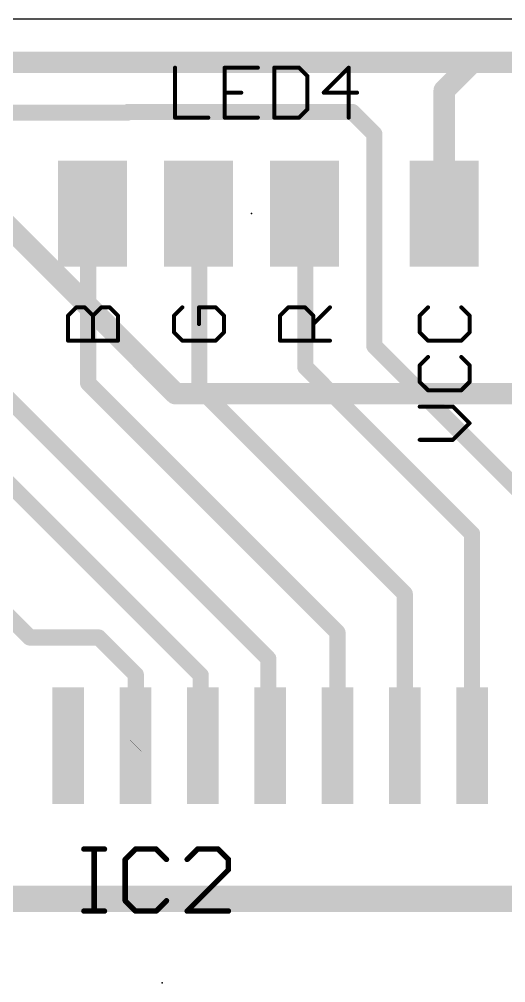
# Model space of a CAD drawing. Extents: x 1.3 to 95.4, y 0 to 60.
# Drawn here: x 51.95 to 61.13, y 20.39 to 38.56 of the extents above; entities that cross this region are included whole.
import ezdxf

# ---------------------------------------------------------------- set-up
doc = ezdxf.new("R2010")
doc.units = 0
for name, color, linetype in [('1', 12, 'CONTINUOUS'), ('16', 132, 'CONTINUOUS'), ('20', 53, 'CONTINUOUS'), ('21', 253, 'CONTINUOUS'), ('23', 53, 'CONTINUOUS'), ('25', 253, 'CONTINUOUS')]:
    doc.layers.add(name, color=color, linetype=linetype)

# ---------------------------------------------------------------- blocks, each defined once
blk = doc.blocks.new('RECT')
blk.add_solid([(-0.5, -0.5), (0.5, -0.5), (-0.5, 0.5), (0.5, 0.5)])

msp = doc.modelspace()

# ---------------------------------------------------------------- linework, layer by layer
at = {"layer": '1'}
for points, const_width in [([(60.5, 37.75), (50.75, 37.75)], 0.4064), ([(60.5, 37.75), (59.97, 37.22)], 0.4064), ([(72.25, 37.75), (60.5, 37.75)], 0.4064), ([(59.97, 37.22), (59.97, 34.8975)], 0.4064), ([(51.65, 36.8), (53.9875, 36.8)], 0.3048), ([(53.9875, 36.8), (54, 36.8125)], 0.3048), ([(54, 36.8125), (58.2375, 36.8125)], 0.3048), ([(58.2375, 36.8125), (58.65, 36.4)], 0.3048), ([(58.65, 36.4), (58.65, 32.4)], 0.3048), ([(53.25, 34.8125), (53.335, 34.8975)], 0.3048), ([(53.25, 31.7), (53.25, 34.8125)], 0.3048), ([(55.35, 34.8825), (55.335, 34.8975)], 0.3048), ([(55.35, 31.6), (55.35, 34.8825)], 0.3048), ([(57.35, 34.8825), (57.335, 34.8975)], 0.3048), ([(57.35, 32), (57.35, 34.8825)], 0.3048), ([(58.65, 32.4), (62.25, 28.8)], 0.3048), ([(51.15, 32), (56.65, 26.5)], 0.3048), ([(60.495, 28.855), (57.35, 32)], 0.3048), ([(57.955, 26.995), (53.25, 31.7)], 0.3048), ([(59.225, 27.725), (55.35, 31.6)], 0.3048), ([(50.6625, 30.9), (55.375, 26.1875)], 0.3048), ([(49.25, 29.8), (52.15, 26.9)], 0.3048), ([(60.495, 24.8575), (60.495, 28.855)], 0.3048), ([(59.225, 24.8575), (59.225, 27.725)], 0.3048), ([(57.955, 24.8575), (57.955, 26.995)], 0.3048), ([(52.15, 26.9), (53.45, 26.9)], 0.3048), ([(53.45, 26.9), (54.15, 26.2)], 0.3048), ([(56.65, 26.5), (56.65, 24.8925)], 0.3048), ([(54.15, 26.2), (54.15, 24.8625)], 0.3048), ([(55.375, 26.1875), (55.375, 24.8975)], 0.3048), ([(54.145, 24.8575), (54.05, 24.9525)], 0.3048), ([(54.145, 24.8575), (54.125, 24.8775)], 0.3048), ([(54.15, 24.8625), (54.145, 24.8575)], 0.3048), ([(55.375, 24.8975), (55.415, 24.8575)], 0.3048), ([(56.685, 24.8575), (56.625, 24.9175)], 0.3048), ([(56.65, 24.8925), (56.685, 24.8575)], 0.3048), ([(50.9063, 21.9688), (63, 21.9688)], 0.5)]:
    msp.add_lwpolyline(points, dxfattribs=dict(at, const_width=const_width))
for points, const_width in [([(60.5, 37.8516, 1), (60.5, 37.6484)], 0.2032), ([(60.5718, 37.6782, 1), (60.4282, 37.8218)], 0.2032), ([(60.5, 37.6484, 1), (60.5, 37.8516)], 0.2032), ([(60.0716, 37.22, 1), (59.8684, 37.22)], 0.2032), ([(59.8982, 37.2918, 1), (60.0418, 37.1482)], 0.2032), ([(53.9336, 36.8539, 1), (54.0414, 36.7461)], 0.1524), ([(54, 36.8887, 1), (54, 36.7363)], 0.1524), ([(54.0539, 36.7586, 1), (53.9461, 36.8664)], 0.1524), ([(53.9875, 36.7238, 1), (53.9875, 36.8762)], 0.1524), ([(58.2914, 36.8664, 1), (58.1836, 36.7586)], 0.1524), ([(58.2375, 36.7363, 1), (58.2375, 36.8887)], 0.1524), ([(58.7262, 36.4, 1), (58.5738, 36.4)], 0.1524), ([(58.5961, 36.3461, 1), (58.7039, 36.4539)], 0.1524), ([(53.3262, 34.8125, 1), (53.1738, 34.8125)], 0.1524), ([(53.1961, 34.8664, 1), (53.3039, 34.7586)], 0.1524), ([(53.3889, 34.8436, 1), (53.2811, 34.9514)], 0.1524), ([(55.3889, 34.9514, 1), (55.2811, 34.8436)], 0.1524), ([(55.4262, 34.8825, 1), (55.2738, 34.8825)], 0.1524), ([(55.2961, 34.8286, 1), (55.4039, 34.9364)], 0.1524), ([(57.3889, 34.9514, 1), (57.2811, 34.8436)], 0.1524), ([(57.4262, 34.8825, 1), (57.2738, 34.8825)], 0.1524), ([(57.2961, 34.8286, 1), (57.4039, 34.9364)], 0.1524), ([(59.8684, 34.8975, 1), (60.0716, 34.8975)], 0.2032), ([(58.7039, 32.4539, 1), (58.5961, 32.3461)], 0.1524), ([(58.5738, 32.4, 1), (58.7262, 32.4)], 0.1524), ([(57.4039, 32.0539, 1), (57.2961, 31.9461)], 0.1524), ([(57.2738, 32, 1), (57.4262, 32)], 0.1524), ([(53.3039, 31.7539, 1), (53.1961, 31.6461)], 0.1524), ([(53.1738, 31.7, 1), (53.3262, 31.7)], 0.1524), ([(55.4039, 31.6539, 1), (55.2961, 31.5461)], 0.1524), ([(55.2738, 31.6, 1), (55.4262, 31.6)], 0.1524), ([(60.5712, 28.855, 1), (60.4188, 28.855)], 0.1524), ([(60.4411, 28.8011, 1), (60.5489, 28.9089)], 0.1524), ([(59.3012, 27.725, 1), (59.1488, 27.725)], 0.1524), ([(59.1711, 27.6711, 1), (59.2789, 27.7789)], 0.1524), ([(58.0312, 26.995, 1), (57.8788, 26.995)], 0.1524), ([(57.9011, 26.9411, 1), (58.0089, 27.0489)], 0.1524), ([(52.15, 26.9762, 1), (52.15, 26.8238)], 0.1524), ([(52.0961, 26.8461, 1), (52.2039, 26.9539)], 0.1524), ([(53.5039, 26.9539, 1), (53.3961, 26.8461)], 0.1524), ([(53.45, 26.8238, 1), (53.45, 26.9762)], 0.1524), ([(56.7262, 26.5, 1), (56.5738, 26.5)], 0.1524), ([(56.5961, 26.4461, 1), (56.7039, 26.5539)], 0.1524), ([(54.2262, 26.2, 1), (54.0738, 26.2)], 0.1524), ([(54.0961, 26.1461, 1), (54.2039, 26.2539)], 0.1524), ([(55.4512, 26.1875, 1), (55.2988, 26.1875)], 0.1524), ([(55.3211, 26.1336, 1), (55.4289, 26.2414)], 0.1524), ([(54.1039, 25.0064, 1), (53.9961, 24.8986)], 0.1524), ([(54.1789, 24.9314, 1), (54.0711, 24.8236)], 0.1524), ([(54.0911, 24.9114, 1), (54.1989, 24.8036)], 0.1524), ([(54.0738, 24.8625, 1), (54.2262, 24.8625)], 0.1524), ([(54.0911, 24.8036, 1), (54.1989, 24.9114)], 0.1524), ([(54.0911, 24.8036, 1), (54.1989, 24.9114)], 0.1524), ([(54.2039, 24.8086, 1), (54.0961, 24.9164)], 0.1524), ([(55.4289, 24.9514, 1), (55.3211, 24.8436)], 0.1524), ([(55.2988, 24.8975, 1), (55.4512, 24.8975)], 0.1524), ([(55.3611, 24.8036, 1), (55.4689, 24.9114)], 0.1524), ([(56.6789, 24.9714, 1), (56.5711, 24.8636)], 0.1524), ([(56.7039, 24.9464, 1), (56.5961, 24.8386)], 0.1524), ([(56.5738, 24.8925, 1), (56.7262, 24.8925)], 0.1524), ([(56.6311, 24.8036, 1), (56.7389, 24.9114)], 0.1524), ([(56.6311, 24.8036, 1), (56.7389, 24.9114)], 0.1524), ([(57.8788, 24.8575, 1), (58.0312, 24.8575)], 0.1524), ([(59.1488, 24.8575, 1), (59.3012, 24.8575)], 0.1524), ([(60.4188, 24.8575, 1), (60.5712, 24.8575)], 0.1524)]:
    msp.add_lwpolyline(points, format="xyb", dxfattribs=dict(at, const_width=const_width))
at = {"layer": '16', "const_width": 0.4064}
for points in [[(49.1, 37.3), (54.9, 31.5)], [(54.9, 31.5), (63, 31.5)]]:
    msp.add_lwpolyline(points, dxfattribs=at)
at = {"layer": '16', "const_width": 0.2032}
for points in [[(54.9, 31.6016, 1), (54.9, 31.3984)], [(54.8282, 31.4282, 1), (54.9718, 31.5718)]]:
    msp.add_lwpolyline(points, format="xyb", dxfattribs=at)
at = {"layer": '20'}
msp.add_line((95.375, 38.5625), (5, 38.5625), dxfattribs=at)
at = {"layer": '21', "const_width": 0.0762}
for points in [[(52.8723, 32.9704), (53.0291, 33.1272)], [(53.0291, 33.1272), (53.1858, 33.1272)], [(53.1858, 33.1272), (53.3426, 32.9704)], [(53.3426, 32.9704), (53.4994, 33.1272)], [(53.4994, 33.1272), (53.6561, 33.1272)], [(53.6561, 33.1272), (53.8129, 32.9704)], [(55.0291, 33.1272), (54.8723, 32.9704)], [(55.6561, 33.1272), (55.3426, 33.1272)], [(55.3426, 33.1272), (55.3426, 32.8136)], [(55.8129, 32.9704), (55.6561, 33.1272)], [(56.8723, 32.9704), (57.0291, 33.1272)], [(57.0291, 33.1272), (57.3426, 33.1272)], [(57.3426, 33.1272), (57.4994, 32.9704)], [(57.4994, 32.8136), (57.8129, 33.1272)], [(59.6641, 33.1272), (59.5073, 32.9704)], [(60.4479, 32.9704), (60.2911, 33.1272)], [(52.8723, 32.5001), (52.8723, 32.9704)], [(53.3426, 32.5001), (53.3426, 32.9704)], [(53.8129, 32.9704), (53.8129, 32.5001)], [(54.8723, 32.9704), (54.8723, 32.6568)], [(55.8129, 32.6568), (55.8129, 32.9704)], [(56.8723, 32.5001), (56.8723, 32.9704)], [(57.4994, 32.9704), (57.4994, 32.5001)], [(59.5073, 32.9704), (59.5073, 32.6568)], [(60.4479, 32.6568), (60.4479, 32.9704)], [(53.8129, 32.5001), (52.8723, 32.5001)], [(54.8723, 32.6568), (55.0291, 32.5001)], [(55.0291, 32.5001), (55.6561, 32.5001)], [(55.6561, 32.5001), (55.8129, 32.6568)], [(57.8129, 32.5001), (56.8723, 32.5001)], [(59.5073, 32.6568), (59.6641, 32.5001)], [(59.6641, 32.5001), (60.2911, 32.5001)], [(60.2911, 32.5001), (60.4479, 32.6568)], [(59.6641, 32.1916), (59.5073, 32.0349)], [(60.4479, 32.0349), (60.2911, 32.1916)], [(59.5073, 32.0349), (59.5073, 31.7213)], [(60.4479, 31.7213), (60.4479, 32.0349)], [(59.5073, 31.7213), (59.6641, 31.5646)], [(60.2911, 31.5646), (60.4479, 31.7213)], [(59.6641, 31.5646), (60.2911, 31.5646)], [(60.1344, 31.2561), (59.5073, 31.2561)], [(60.4479, 30.9426), (60.1344, 31.2561)], [(60.1344, 30.629), (60.4479, 30.9426)], [(59.5073, 30.629), (60.1344, 30.629)]]:
    msp.add_lwpolyline(points, dxfattribs=at)
at = {"layer": '21', "const_width": 0.0381}
for points in [[(53.0291, 33.1462, 1), (53.0291, 33.1081)], [(53.0425, 33.1137, 1), (53.0156, 33.1406)], [(53.1993, 33.1406, 1), (53.1724, 33.1137)], [(53.1858, 33.1081, 1), (53.1858, 33.1462)], [(53.4994, 33.1462, 1), (53.4994, 33.1081)], [(53.5128, 33.1137, 1), (53.4859, 33.1406)], [(53.6696, 33.1406, 1), (53.6427, 33.1137)], [(53.6561, 33.1081, 1), (53.6561, 33.1462)], [(55.0425, 33.1137, 1), (55.0156, 33.1406)], [(55.3426, 33.1462, 1), (55.3426, 33.1081)], [(55.3617, 33.1272, 1), (55.3236, 33.1272)], [(55.6696, 33.1406, 1), (55.6427, 33.1137)], [(55.6561, 33.1081, 1), (55.6561, 33.1462)], [(57.0291, 33.1462, 1), (57.0291, 33.1081)], [(57.0425, 33.1137, 1), (57.0156, 33.1406)], [(57.3561, 33.1406, 1), (57.3291, 33.1137)], [(57.3426, 33.1081, 1), (57.3426, 33.1462)], [(57.8264, 33.1137, 1), (57.7994, 33.1406)], [(59.6775, 33.1137, 1), (59.6506, 33.1406)], [(60.3046, 33.1406, 1), (60.2777, 33.1137)], [(52.8913, 32.9704, 1), (52.8532, 32.9704)], [(52.8588, 32.9839, 1), (52.8858, 32.9569)], [(53.3617, 32.9704, 1), (53.3236, 32.9704)], [(53.3291, 32.9839, 1), (53.3561, 32.9569)], [(53.3291, 32.9569, 1), (53.3561, 32.9839)], [(53.8319, 32.9704, 1), (53.7938, 32.9704)], [(53.7994, 32.9569, 1), (53.8264, 32.9839)], [(54.8913, 32.9704, 1), (54.8532, 32.9704)], [(54.8588, 32.9839, 1), (54.8858, 32.9569)], [(55.832, 32.9704, 1), (55.7939, 32.9704)], [(55.7994, 32.9569, 1), (55.8264, 32.9839)], [(56.8913, 32.9704, 1), (56.8532, 32.9704)], [(56.8588, 32.9839, 1), (56.8858, 32.9569)], [(57.5184, 32.9704, 1), (57.4803, 32.9704)], [(57.4859, 32.9569, 1), (57.5128, 32.9839)], [(59.5263, 32.9704, 1), (59.4882, 32.9704)], [(59.4938, 32.9839, 1), (59.5208, 32.9569)], [(60.467, 32.9704, 1), (60.4289, 32.9704)], [(60.4344, 32.9569, 1), (60.4614, 32.9839)], [(55.3236, 32.8136, 1), (55.3617, 32.8136)], [(57.4859, 32.8271, 1), (57.5128, 32.8001)], [(52.8723, 32.5191, 1), (52.8723, 32.481)], [(53.8129, 32.481, 1), (53.8129, 32.5191)], [(54.8858, 32.6703, 1), (54.8588, 32.6434)], [(54.8532, 32.6568, 1), (54.8913, 32.6568)], [(55.0291, 32.5191, 1), (55.0291, 32.481)], [(55.6561, 32.481, 1), (55.6561, 32.5191)], [(55.7939, 32.6568, 1), (55.832, 32.6568)], [(55.8264, 32.6434, 1), (55.7994, 32.6703)], [(56.8723, 32.5191, 1), (56.8723, 32.481)], [(57.8129, 32.481, 1), (57.8129, 32.5191)], [(59.4882, 32.6568, 1), (59.5263, 32.6568)], [(59.5208, 32.6703, 1), (59.4938, 32.6434)], [(59.6641, 32.5191, 1), (59.6641, 32.481)], [(60.2911, 32.481, 1), (60.2911, 32.5191)], [(60.4289, 32.6568, 1), (60.467, 32.6568)], [(60.4614, 32.6434, 1), (60.4344, 32.6703)], [(52.8532, 32.5001, 1), (52.8913, 32.5001)], [(53.3236, 32.5001, 1), (53.3617, 32.5001)], [(53.7938, 32.5001, 1), (53.8319, 32.5001)], [(55.0156, 32.4866, 1), (55.0425, 32.5136)], [(55.6427, 32.5136, 1), (55.6696, 32.4866)], [(56.8532, 32.5001, 1), (56.8913, 32.5001)], [(57.4803, 32.5001, 1), (57.5184, 32.5001)], [(59.6506, 32.4866, 1), (59.6775, 32.5136)], [(60.2777, 32.5136, 1), (60.3046, 32.4866)], [(59.6775, 32.1782, 1), (59.6506, 32.2051)], [(60.3046, 32.2051, 1), (60.2777, 32.1782)], [(59.5263, 32.0349, 1), (59.4882, 32.0349)], [(59.4938, 32.0483, 1), (59.5208, 32.0214)], [(60.467, 32.0349, 1), (60.4289, 32.0349)], [(60.4344, 32.0214, 1), (60.4614, 32.0483)], [(59.4882, 31.7213, 1), (59.5263, 31.7213)], [(59.5208, 31.7348, 1), (59.4938, 31.7079)], [(60.4289, 31.7213, 1), (60.467, 31.7213)], [(60.4614, 31.7079, 1), (60.4344, 31.7348)], [(59.6641, 31.5836, 1), (59.6641, 31.5455)], [(59.6506, 31.5511, 1), (59.6775, 31.578)], [(60.2777, 31.578, 1), (60.3046, 31.5511)], [(60.2911, 31.5455, 1), (60.2911, 31.5836)], [(59.5073, 31.2752, 1), (59.5073, 31.2371)], [(60.1478, 31.2696, 1), (60.1209, 31.2426)], [(60.1344, 31.2371, 1), (60.1344, 31.2752)], [(60.4614, 30.9291, 1), (60.4344, 30.956)], [(60.4344, 30.9291, 1), (60.4614, 30.956)], [(59.5073, 30.6481, 1), (59.5073, 30.61)], [(60.1209, 30.6425, 1), (60.1478, 30.6156)], [(60.1344, 30.61, 1), (60.1344, 30.6481)]]:
    msp.add_lwpolyline(points, format="xyb", dxfattribs=at)
at = {"layer": '23'}
for p in [(56.335, 34.8975), (54.645, 20.3875)]:
    msp.add_point(p, dxfattribs=at)
at = {"layer": '25'}
for points, const_width in [([(54.9096, 37.6487, 1), (54.8715, 37.6487)], 0.0381), ([(55.8261, 37.6678, 1), (55.8261, 37.6297)], 0.0381), ([(55.8452, 37.6487, 1), (55.8071, 37.6487)], 0.0381), ([(56.4532, 37.6297, 1), (56.4532, 37.6678)], 0.0381), ([(56.7616, 37.6678, 1), (56.7616, 37.6297)], 0.0381), ([(56.7807, 37.6487, 1), (56.7426, 37.6487)], 0.0381), ([(57.2454, 37.6622, 1), (57.2185, 37.6352)], 0.0381), ([(57.2319, 37.6297, 1), (57.2319, 37.6678)], 0.0381), ([(58.1865, 37.6487, 1), (58.1484, 37.6487)], 0.0381), ([(58.1809, 37.6352, 1), (58.154, 37.6622)], 0.0381), ([(57.4078, 37.4919, 1), (57.3697, 37.4919)], 0.0381), ([(57.3752, 37.4785, 1), (57.4022, 37.5054)], 0.0381), ([(55.8261, 37.1975, 1), (55.8261, 37.1594)], 0.0381), ([(56.1397, 37.1594, 1), (56.1397, 37.1975)], 0.0381), ([(57.6837, 37.1919, 1), (57.7106, 37.1649)], 0.0381), ([(57.6972, 37.1975, 1), (57.6972, 37.1594)], 0.0381), ([(58.3242, 37.1594, 1), (58.3242, 37.1975)], 0.0381), ([(57.4022, 36.8514, 1), (57.3752, 36.8783)], 0.0381), ([(54.8715, 36.7081, 1), (54.9096, 36.7081)], 0.0381), ([(54.8906, 36.7272, 1), (54.8906, 36.6891)], 0.0381), ([(55.5177, 36.6891, 1), (55.5177, 36.7272)], 0.0381), ([(55.8261, 36.7272, 1), (55.8261, 36.6891)], 0.0381), ([(55.8071, 36.7081, 1), (55.8452, 36.7081)], 0.0381), ([(56.4532, 36.6891, 1), (56.4532, 36.7272)], 0.0381), ([(56.7616, 36.7272, 1), (56.7616, 36.6891)], 0.0381), ([(56.7426, 36.7081, 1), (56.7807, 36.7081)], 0.0381), ([(57.2185, 36.7216, 1), (57.2454, 36.6946)], 0.0381), ([(57.2319, 36.6891, 1), (57.2319, 36.7272)], 0.0381), ([(57.3697, 36.8649, 1), (57.4078, 36.8649)], 0.0381), ([(58.1484, 36.7081, 1), (58.1865, 36.7081)], 0.0381), ([(53.1699, 22.9346, 1), (53.1699, 22.8838)], 0.0508), ([(53.3902, 22.9092, 1), (53.3394, 22.9092)], 0.0508), ([(53.5597, 22.8838, 1), (53.5597, 22.9346)], 0.0508), ([(54.1444, 22.9346, 1), (54.1444, 22.8838)], 0.0508), ([(54.1624, 22.8912, 1), (54.1264, 22.9272)], 0.0508), ([(54.5522, 22.9272, 1), (54.5162, 22.8912)], 0.0508), ([(54.5342, 22.8838, 1), (54.5342, 22.9346)], 0.0508), ([(55.3138, 22.9346, 1), (55.3138, 22.8838)], 0.0508), ([(55.3318, 22.8912, 1), (55.2958, 22.9272)], 0.0508), ([(55.7216, 22.9272, 1), (55.6856, 22.8912)], 0.0508), ([(55.7036, 22.8838, 1), (55.7036, 22.9346)], 0.0508), ([(53.9315, 22.7323, 1), (53.9675, 22.6963)], 0.0508), ([(53.9749, 22.7143, 1), (53.9241, 22.7143)], 0.0508), ([(54.7111, 22.6963, 1), (54.7471, 22.7323)], 0.0508), ([(55.1009, 22.7323, 1), (55.1369, 22.6963)], 0.0508), ([(55.9239, 22.7143, 1), (55.8731, 22.7143)], 0.0508), ([(55.8805, 22.6963, 1), (55.9165, 22.7323)], 0.0508), ([(55.8731, 22.5194, 1), (55.9239, 22.5194)], 0.0508), ([(55.9165, 22.5014, 1), (55.8805, 22.5374)], 0.0508), ([(53.9675, 21.9527, 1), (53.9315, 21.9167)], 0.0508), ([(53.9241, 21.9347, 1), (53.9749, 21.9347)], 0.0508), ([(54.7471, 21.9167, 1), (54.7111, 21.9527)], 0.0508), ([(53.1699, 21.7652, 1), (53.1699, 21.7144)], 0.0508), ([(53.3394, 21.7398, 1), (53.3902, 21.7398)], 0.0508), ([(53.5597, 21.7144, 1), (53.5597, 21.7652)], 0.0508), ([(54.1444, 21.7652, 1), (54.1444, 21.7144)], 0.0508), ([(54.1264, 21.7218, 1), (54.1624, 21.7578)], 0.0508), ([(54.5162, 21.7578, 1), (54.5522, 21.7218)], 0.0508), ([(54.5342, 21.7144, 1), (54.5342, 21.7652)], 0.0508), ([(55.1009, 21.7578, 1), (55.1369, 21.7218)], 0.0508), ([(55.1189, 21.7652, 1), (55.1189, 21.7144)], 0.0508), ([(55.8985, 21.7144, 1), (55.8985, 21.7652)], 0.0508)]:
    msp.add_lwpolyline(points, format="xyb", dxfattribs=dict(at, const_width=const_width))
for points, const_width in [([(54.8906, 37.6487), (54.8906, 36.7081)], 0.0762), ([(56.4532, 37.6487), (55.8261, 37.6487)], 0.0762), ([(55.8261, 37.6487), (55.8261, 36.7081)], 0.0762), ([(56.7616, 37.6487), (56.7616, 36.7081)], 0.0762), ([(57.2319, 37.6487), (56.7616, 37.6487)], 0.0762), ([(57.3887, 37.4919), (57.2319, 37.6487)], 0.0762), ([(58.1675, 37.6487), (57.6972, 37.1784)], 0.0762), ([(58.1675, 36.7081), (58.1675, 37.6487)], 0.0762), ([(57.3887, 36.8649), (57.3887, 37.4919)], 0.0762), ([(55.8261, 37.1784), (56.1397, 37.1784)], 0.0762), ([(57.6972, 37.1784), (58.3242, 37.1784)], 0.0762), ([(57.2319, 36.7081), (57.3887, 36.8649)], 0.0762), ([(54.8906, 36.7081), (55.5177, 36.7081)], 0.0762), ([(55.8261, 36.7081), (56.4532, 36.7081)], 0.0762), ([(56.7616, 36.7081), (57.2319, 36.7081)], 0.0762), ([(53.1699, 22.9092), (53.5597, 22.9092)], 0.1016), ([(53.3648, 21.7398), (53.3648, 22.9092)], 0.1016), ([(54.1444, 22.9092), (53.9495, 22.7143)], 0.1016), ([(54.5342, 22.9092), (54.1444, 22.9092)], 0.1016), ([(54.7291, 22.7143), (54.5342, 22.9092)], 0.1016), ([(55.3138, 22.9092), (55.1189, 22.7143)], 0.1016), ([(55.7036, 22.9092), (55.3138, 22.9092)], 0.1016), ([(55.8985, 22.7143), (55.7036, 22.9092)], 0.1016), ([(53.9495, 22.7143), (53.9495, 21.9347)], 0.1016), ([(55.8985, 22.5194), (55.8985, 22.7143)], 0.1016), ([(55.1189, 21.7398), (55.8985, 22.5194)], 0.1016), ([(53.9495, 21.9347), (54.1444, 21.7398)], 0.1016), ([(54.5342, 21.7398), (54.7291, 21.9347)], 0.1016), ([(53.1699, 21.7398), (53.5597, 21.7398)], 0.1016), ([(54.1444, 21.7398), (54.5342, 21.7398)], 0.1016), ([(55.8985, 21.7398), (55.1189, 21.7398)], 0.1016)]:
    msp.add_lwpolyline(points, dxfattribs=dict(at, const_width=const_width))

# ---------------------------------------------------------------- block references
at = {"layer": '1', "xscale": 2, "yscale": 1.3, "rotation": 270}
for p in [(53.335, 34.8975), (55.335, 34.8975), (57.335, 34.8975), (59.97, 34.8975)]:
    msp.add_blockref('RECT', p, dxfattribs=at)
at = {"layer": '1', "xscale": 0.6, "yscale": 2.2}
for p in [(52.875, 24.8575), (54.145, 24.8575), (55.415, 24.8575), (56.685, 24.8575), (57.955, 24.8575), (59.225, 24.8575), (60.495, 24.8575)]:
    msp.add_blockref('RECT', p, dxfattribs=at)

doc.saveas('drawing.dxf')
